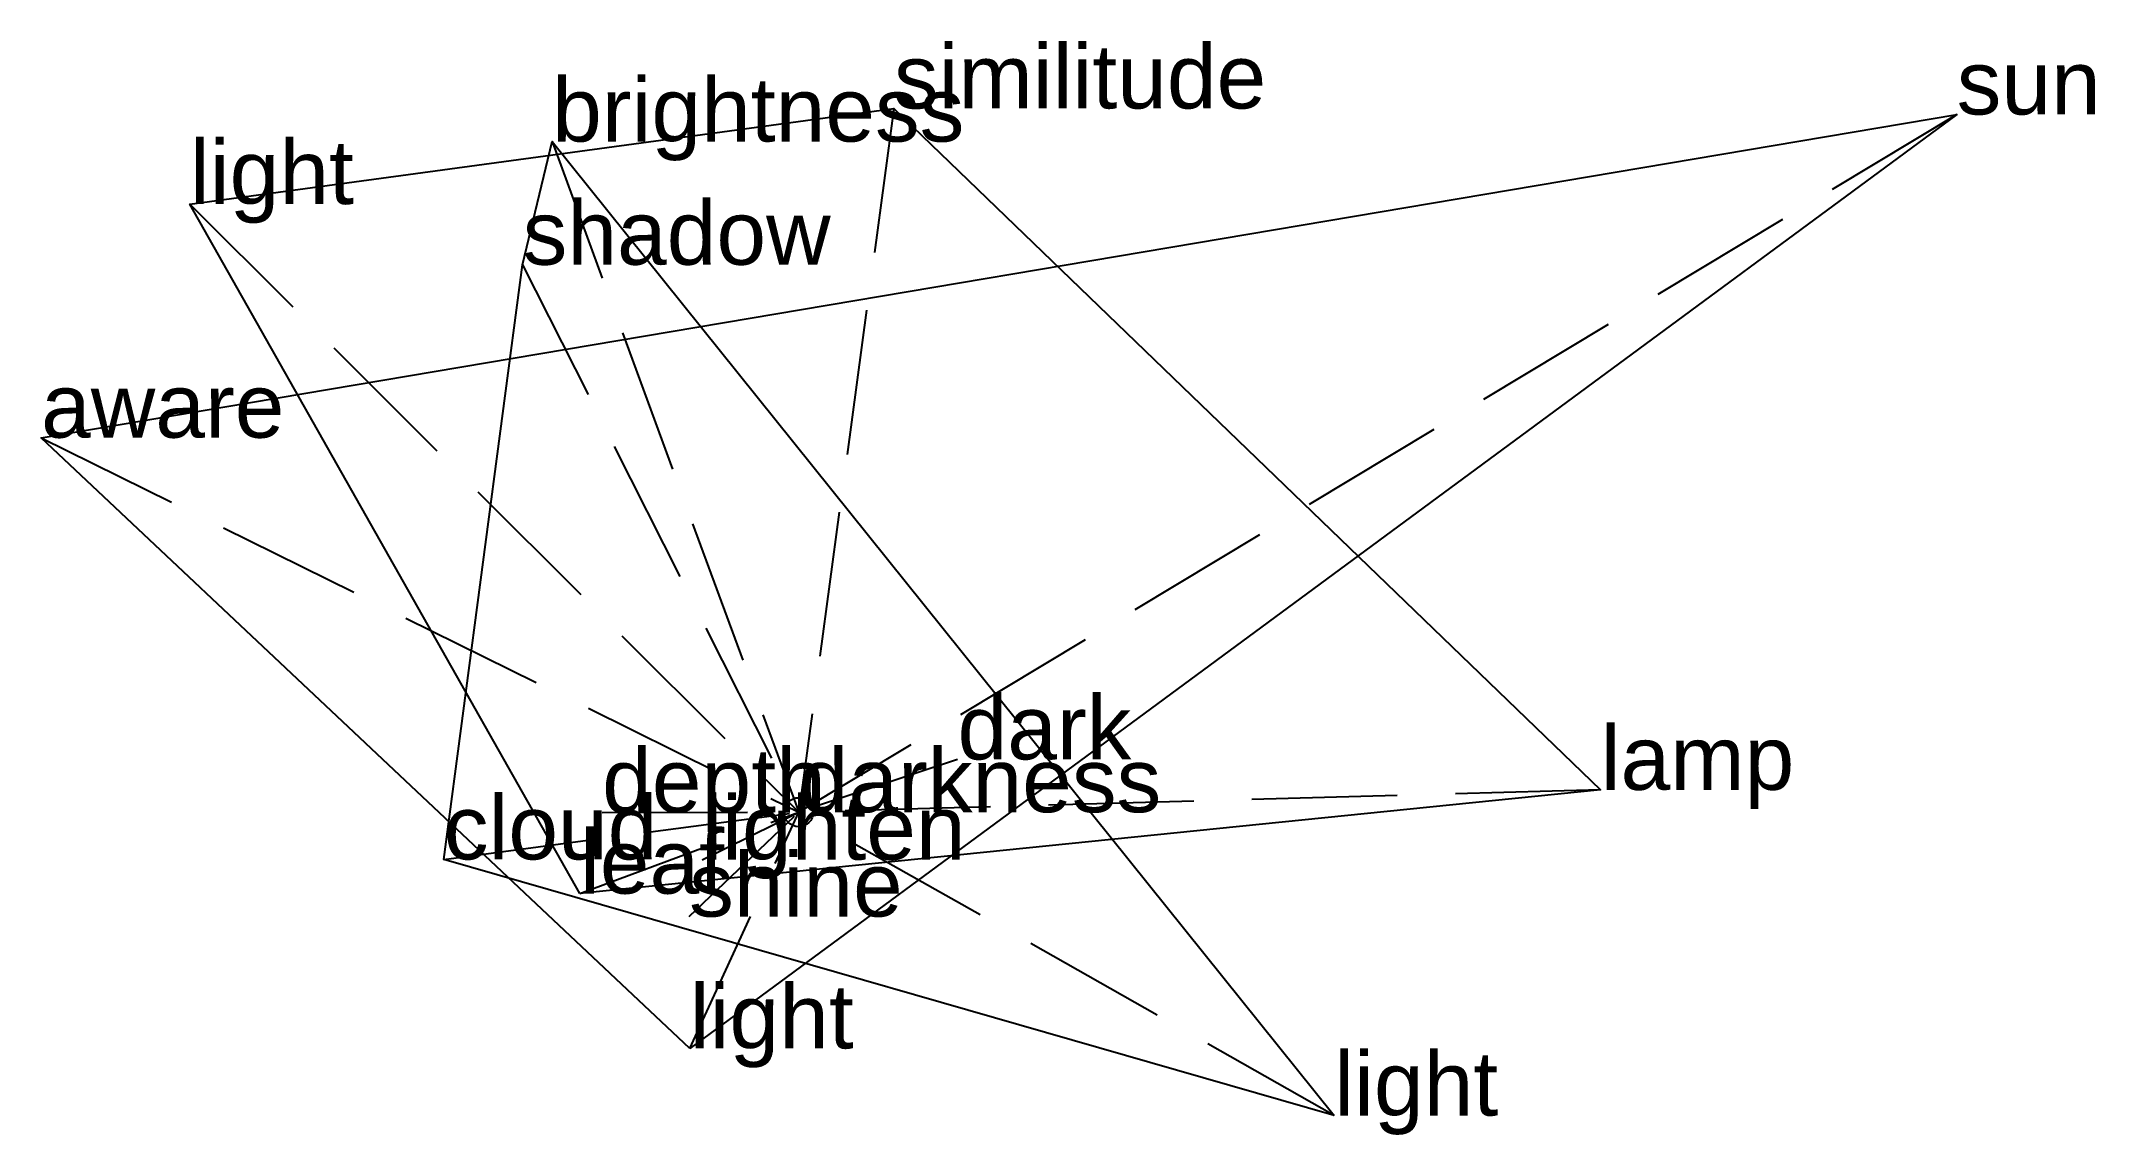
# Model space of a CAD drawing. Extents: x -1.3 to 2.23, y -0.55 to 1.33.
import ezdxf

# ---------------------------------------------------------------- set-up
doc = ezdxf.new("R2010")
doc.units = 0
doc.linetypes.add('DASHED2', pattern=[0.3, 0.25, -0.05])
for name, color, linetype in [('TEXT_nt', 1, 'CONTINUOUS'), ('TEXT_ot', 1, 'CONTINUOUS'), ('TEXT_q', 1, 'CONTINUOUS')]:
    doc.layers.add(name, color=color, linetype=linetype)
doc.styles.get("Standard").update_dxf_attribs({"font": 'arial.ttf'})

# ---------------------------------------------------------------- blocks, each defined once
blk = doc.blocks.new('ot')
at = {"layer": 'LINES_ot', "linetype": 'DASHED2'}
for p in [(-0.424, 1.1529), (-0.4747, 0.9412), (0.2732, 0.0908), (-0.6103, -0.0811), (0, 0), (0.9211, -0.5215)]:
    blk.add_line(p, (0, 0), dxfattribs=at)
at = {"layer": 'ORIGIN_ot'}
blk.add_circle((0, 0), 0.025, dxfattribs=at)
at = {"layer": 'TEXT_ot'}
for s, p in [('brightness', (-0.424, 1.1529)), ('shadow', (-0.4747, 0.9412)), ('dark', (0.2732, 0.0908)), ('darkness', (0, 0)), ('cloud', (-0.6103, -0.0811)), ('light', (0.9211, -0.5215))]:
    blk.add_text(s, height=0.11, dxfattribs=at).set_placement(p)
blk = doc.blocks.new('nt')
at = {"layer": 'LINES_nt', "linetype": 'DASHED2'}
for p in [(1.9915, 1.1995), (-1.3029, 0.6439), (-0.1884, -0.1793), (-0.1873, -0.4061), (-0.1657, -0.0816), (0, 0)]:
    blk.add_line(p, (0, 0), dxfattribs=at)
at = {"layer": 'ORIGIN_nt'}
blk.add_circle((0, 0), 0.025, dxfattribs=at)
at = {"layer": 'TEXT_nt'}
for s, p in [('sun', (1.9915, 1.1995)), ('aware', (-1.3029, 0.6439)), ('darkness', (0, 0)), ('lighten', (-0.1657, -0.0816)), ('shine', (-0.1884, -0.1793)), ('light', (-0.1873, -0.4061))]:
    blk.add_text(s, height=0.11, dxfattribs=at).set_placement(p)
blk = doc.blocks.new('q')
at = {"layer": 'LINES_q', "linetype": 'DASHED2'}
for p in [(0.1637, 1.2098), (-1.0469, 1.0454), (1.3792, 0.0385), (-0.3761, -0.1399), (-0.338, -0.0005), (0, 0)]:
    blk.add_line(p, (0, 0), dxfattribs=at)
at = {"layer": 'ORIGIN_q'}
blk.add_circle((0, 0), 0.025, dxfattribs=at)
at = {"layer": 'TEXT_q'}
for s, p in [('similitude', (0.1637, 1.2098)), ('light', (-1.0469, 1.0454)), ('lamp', (1.3792, 0.0385)), ('depth', (-0.338, -0.0005)), ('darkness', (0, 0)), ('leaf', (-0.3761, -0.1399))]:
    blk.add_text(s, height=0.11, dxfattribs=at).set_placement(p)

msp = doc.modelspace()

# ---------------------------------------------------------------- linework, layer by layer
at = {"layer": 'OUTLINE_nt', "linetype": 'CONTINUOUS'}
msp.add_polyline3d([(-0.1873, -0.4061, 0), (-1.3029, 0.6439, 0), (1.9915, 1.1995, 0), (-0.1873, -0.4061, 0)], close=True, dxfattribs=at)
at = {"layer": 'OUTLINE_ot', "linetype": 'CONTINUOUS'}
msp.add_polyline3d([(0.9211, -0.5215, 0), (-0.6103, -0.0811, 0), (-0.4747, 0.9412, 0), (-0.424, 1.1529, 0), (0.9211, -0.5215, 0)], close=True, dxfattribs=at)
at = {"layer": 'OUTLINE_q', "linetype": 'CONTINUOUS'}
msp.add_polyline3d([(-0.3761, -0.1399, 0), (-1.0469, 1.0454, 0), (0.1637, 1.2098, 0), (1.3792, 0.0385, 0), (-0.3761, -0.1399, 0)], close=True, dxfattribs=at)

# ---------------------------------------------------------------- block references
for name in ['q', 'nt', 'ot']:
    msp.add_blockref(name, (0, 0))

doc.saveas('drawing.dxf')
